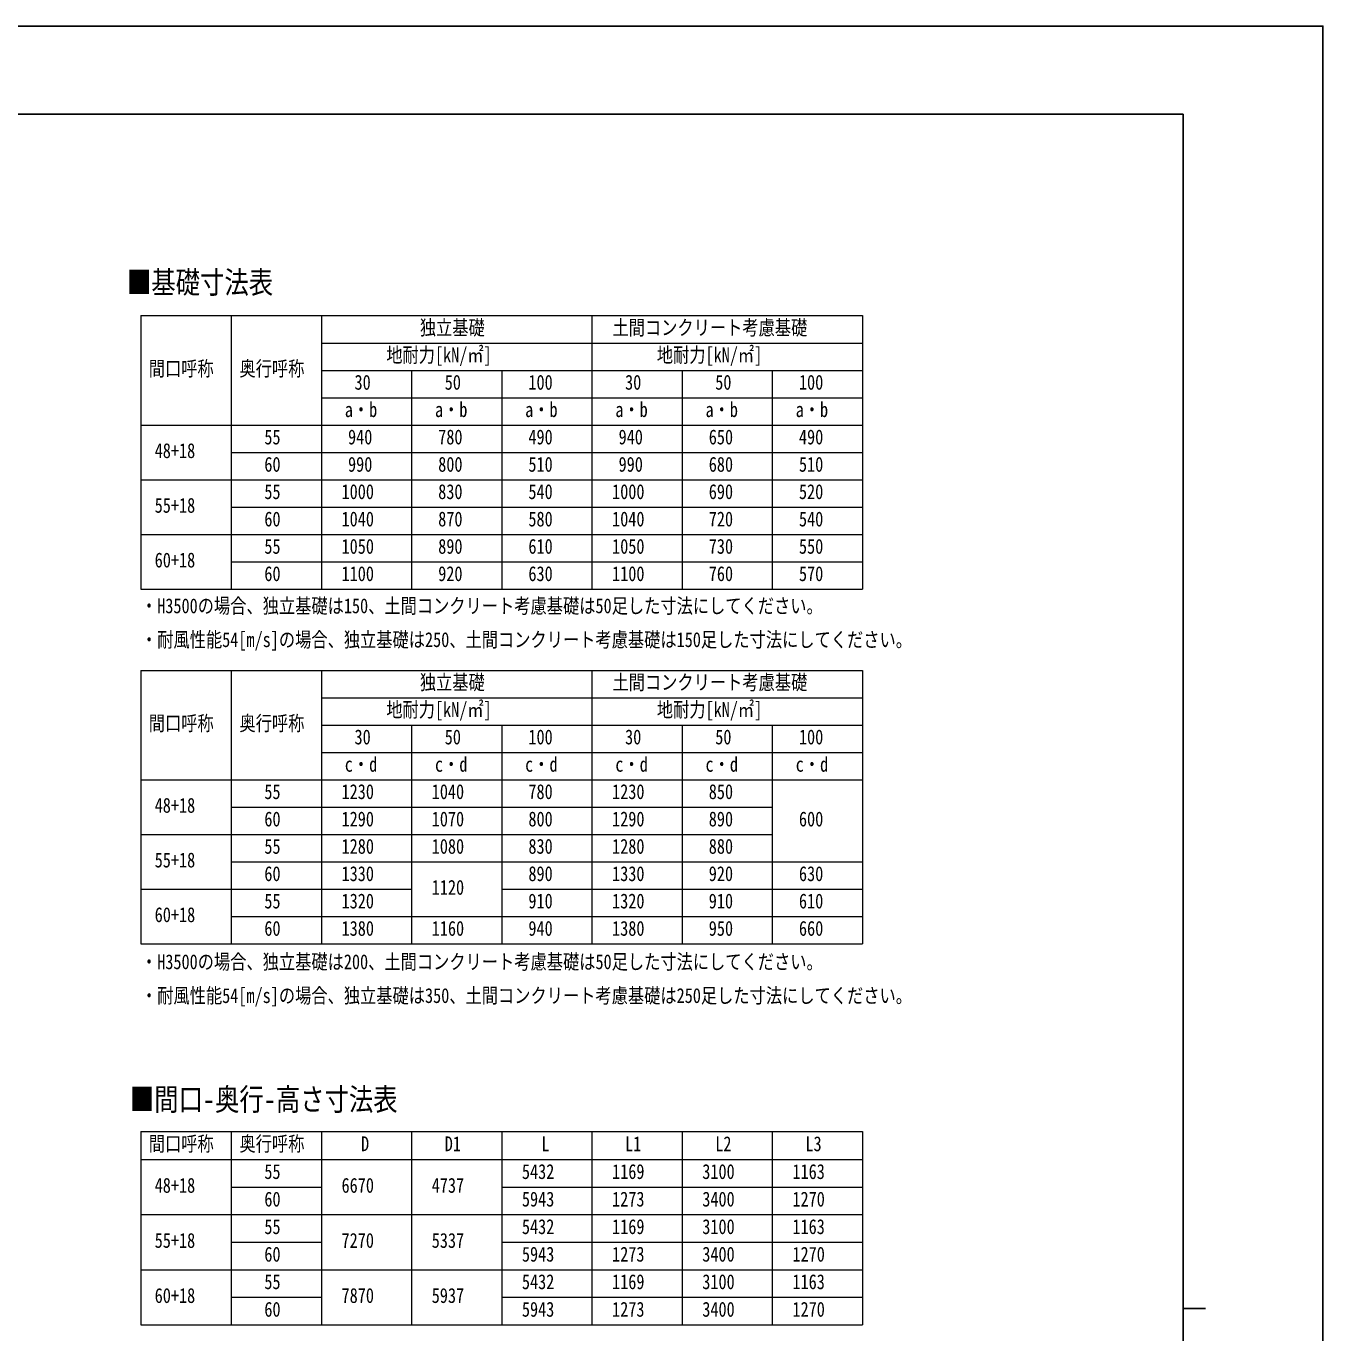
# Model space of a CAD drawing. Units: millimetres, scale not verified. Extents: x -18922 to 18922, y -13365 to 13365.
# Drawn here: x 5981 to 18922, y 319 to 13365 of the extents above; entities that cross this region are included whole.
import ezdxf
from ezdxf.enums import TextEntityAlignment as Align

# ---------------------------------------------------------------- set-up
doc = ezdxf.new("R2010")
doc.units = ezdxf.units.MM
doc.header["$LTSCALE"] = 50
doc.layers.add('0-1_TABLE1', color=7, linetype='Continuous', lineweight=18)
doc.layers.add('0-2_USER1', color=3, linetype='Continuous')
doc.layers.add('0-8_YKK_ZWAK', color=7, linetype='Continuous')
doc.styles.add('ＭＳ ゴシック', font='')
doc.styles.get('ＭＳ ゴシック').set_extended_font_data('MS Gothic')

msp = doc.modelspace()

# ---------------------------------------------------------------- linework, layer by layer
at = {"layer": '0-1_TABLE1'}
for p, q in [((7127.59, 10474.5), (14327.59, 10474.5)), ((7127.59, 10474.5), (7127.59, 7744.5)), ((8027.59, 10474.5), (8027.59, 7744.5)), ((8927.59, 10474.5), (8927.59, 7744.5)), ((11627.59, 10474.5), (11627.59, 7744.5)), ((8927.59, 10201.5), (14327.59, 10201.5)), ((8927.59, 9928.5), (14327.59, 9928.5)), ((9827.59, 9928.5), (9827.59, 7744.5)), ((10727.59, 9928.5), (10727.59, 7744.5)), ((12527.59, 9928.5), (12527.59, 7744.5)), ((13427.59, 9928.5), (13427.59, 7744.5)), ((8927.59, 9655.5), (14327.59, 9655.5)), ((7127.59, 9382.5), (14327.59, 9382.5)), ((8027.59, 9109.5), (14327.59, 9109.5)), ((7127.59, 8836.5), (14327.59, 8836.5)), ((8027.59, 8563.5), (14327.59, 8563.5)), ((7127.59, 8290.5), (14327.59, 8290.5)), ((8027.59, 8017.5), (14327.59, 8017.5)), ((7127.59, 6933.5), (14327.59, 6933.5)), ((7127.59, 6933.5), (7127.59, 4203.5)), ((8027.59, 6933.5), (8027.59, 4203.5)), ((8927.59, 6933.5), (8927.59, 4203.5)), ((11627.59, 6933.5), (11627.59, 4203.5)), ((14327.59, 6933.5), (14327.59, 4203.5)), ((8927.59, 6660.5), (14327.59, 6660.5)), ((8927.59, 6387.5), (14327.59, 6387.5)), ((9827.59, 6387.5), (9827.59, 4203.5)), ((10727.59, 6387.5), (10727.59, 4203.5)), ((12527.59, 6387.5), (12527.59, 4203.5)), ((13427.59, 6387.5), (13427.59, 4203.5)), ((8927.59, 6114.5), (14327.59, 6114.5)), ((7127.59, 5841.5), (14327.59, 5841.5)), ((8027.59, 5568.5), (13427.59, 5568.5)), ((7127.59, 5295.5), (13427.59, 5295.5)), ((8027.59, 5022.5), (14327.59, 5022.5)), ((7127.59, 4749.5), (9827.59, 4749.5)), ((10727.59, 4749.5), (14327.59, 4749.5)), ((8027.59, 4476.5), (14327.59, 4476.5)), ((7127.59, 2329.5), (14327.59, 2329.5)), ((7127.59, 2329.5), (7127.59, 399.5)), ((8027.59, 2329.5), (8027.59, 399.5)), ((8927.59, 2329.5), (8927.59, 399.5)), ((9827.59, 2329.5), (9827.59, 399.5)), ((10727.59, 2329.5), (10727.59, 399.5)), ((11627.59, 2329.5), (11627.59, 399.5)), ((12527.59, 2329.5), (12527.59, 399.5)), ((13427.59, 2329.5), (13427.59, 399.5)), ((14327.59, 2329.5), (14327.59, 399.5)), ((7127.59, 2049.5), (14327.59, 2049.5)), ((8027.59, 1774.5), (8927.59, 1774.5)), ((10727.59, 1774.5), (14327.59, 1774.5)), ((7127.59, 1499.5), (14327.59, 1499.5)), ((8027.59, 1224.5), (8927.59, 1224.5)), ((10727.59, 1224.5), (14327.59, 1224.5)), ((7127.59, 949.5), (14327.59, 949.5)), ((8027.59, 674.5), (8927.59, 674.5)), ((10727.59, 674.5), (14327.59, 674.5)), ((7127.59, 399.5), (14327.59, 399.5))]:
    msp.add_line(p, q, dxfattribs=at)
for points in [[(14327.59, 10474.5), (14327.59, 8290.5), (14327.59, 8017.5), (14327.59, 7744.5)], [(7127.59, 7744.5), (8027.59, 7744.5), (14327.59, 7744.5)], [(7127.59, 4203.5), (8027.59, 4203.5), (14327.59, 4203.5)]]:
    msp.add_lwpolyline(points, dxfattribs=at)
at = {"layer": '0-8_YKK_ZWAK'}
for p, q in [((17527.59, 12487.5), (-17572.41, 12487.5)), ((17527.59, 12487.5), (17527.59, -11362.5)), ((17527.59, 562.5), (17752.59, 562.5))]:
    msp.add_line(p, q, dxfattribs=at)
msp.add_lwpolyline([(-18922.5, -13365), (18922.5, -13365), (18922.5, 13365), (-18922.5, 13365)], close=True, dxfattribs=at)

# ---------------------------------------------------------------- texts
at = {"layer": '0-1_TABLE1', "style": 'ＭＳ ゴシック', "width": 0.8}
for s, p in [('独立基礎', (9910.39, 10236.75)), ('土間コンクリート考慮基礎', (11832.79, 10236.75)), ('地耐力[kN/㎡]', (9575.59, 9963.75)), ('地耐力[kN/㎡]', (12275.59, 9963.75)), ('間口呼称', (7204.99, 9827.25)), ('奥行呼称', (8110.39, 9827.25)), ('30', (9258.79, 9690.75)), ('50', (10158.79, 9690.75)), ('100', (10993.99, 9690.75)), ('30', (11958.79, 9690.75)), ('50', (12858.79, 9690.75)), ('100', (13693.99, 9690.75)), ('a・b', (9161.59, 9417.75)), ('a・b', (10061.59, 9417.75)), ('a・b', (10961.59, 9417.75)), ('a・b', (11861.59, 9417.75)), ('a・b', (12761.59, 9417.75)), ('a・b', (13661.59, 9417.75)), ('55', (8358.79, 9144.75)), ('940', (9193.99, 9144.75)), ('780', (10093.99, 9144.75)), ('490', (10993.99, 9144.75)), ('940', (11893.99, 9144.75)), ('650', (12793.99, 9144.75)), ('490', (13693.99, 9144.75)), ('48+18', (7264.39, 9008.25)), ('60', (8358.79, 8871.75)), ('990', (9193.99, 8871.75)), ('800', (10093.99, 8871.75)), ('510', (10993.99, 8871.75)), ('990', (11893.99, 8871.75)), ('680', (12793.99, 8871.75)), ('510', (13693.99, 8871.75)), ('55', (8358.79, 8598.75)), ('1000', (9129.19, 8598.75)), ('830', (10093.99, 8598.75)), ('540', (10993.99, 8598.75)), ('1000', (11829.19, 8598.75)), ('690', (12793.99, 8598.75)), ('520', (13693.99, 8598.75)), ('55+18', (7264.39, 8462.25)), ('60', (8358.79, 8325.75)), ('1040', (9129.19, 8325.75)), ('870', (10093.99, 8325.75)), ('580', (10993.99, 8325.75)), ('1040', (11829.19, 8325.75)), ('720', (12793.99, 8325.75)), ('540', (13693.99, 8325.75)), ('55', (8358.79, 8052.75)), ('1050', (9129.19, 8052.75)), ('890', (10093.99, 8052.75)), ('610', (10993.99, 8052.75)), ('1050', (11829.19, 8052.75)), ('730', (12793.99, 8052.75)), ('550', (13693.99, 8052.75)), ('60+18', (7264.39, 7916.25)), ('60', (8358.79, 7779.75)), ('1100', (9129.19, 7779.75)), ('920', (10093.99, 7779.75)), ('630', (10993.99, 7779.75)), ('1100', (11829.19, 7779.75)), ('760', (12793.99, 7779.75)), ('570', (13693.99, 7779.75)), ('独立基礎', (9910.39, 6695.75)), ('土間コンクリート考慮基礎', (11832.79, 6695.75)), ('地耐力[kN/㎡]', (9575.59, 6422.75)), ('地耐力[kN/㎡]', (12275.59, 6422.75)), ('間口呼称', (7204.99, 6286.25)), ('奥行呼称', (8110.39, 6286.25)), ('30', (9258.79, 6149.75)), ('50', (10158.79, 6149.75)), ('100', (10993.99, 6149.75)), ('30', (11958.79, 6149.75)), ('50', (12858.79, 6149.75)), ('100', (13693.99, 6149.75)), ('c・d', (9161.59, 5876.75)), ('c・d', (10061.59, 5876.75)), ('c・d', (10961.59, 5876.75)), ('c・d', (11861.59, 5876.75)), ('c・d', (12761.59, 5876.75)), ('c・d', (13661.59, 5876.75)), ('55', (8358.79, 5603.75)), ('1230', (9129.19, 5603.75)), ('1040', (10029.19, 5603.75)), ('780', (10993.99, 5603.75)), ('1230', (11829.19, 5603.75)), ('850', (12793.99, 5603.75)), ('48+18', (7264.39, 5467.25)), ('60', (8358.79, 5330.75)), ('1290', (9129.19, 5330.75)), ('1070', (10029.19, 5330.75)), ('800', (10993.99, 5330.75)), ('1290', (11829.19, 5330.75)), ('890', (12793.99, 5330.75)), ('600', (13693.99, 5330.75)), ('55', (8358.79, 5057.75)), ('1280', (9129.19, 5057.75)), ('1080', (10029.19, 5057.75)), ('830', (10993.99, 5057.75)), ('1280', (11829.19, 5057.75)), ('880', (12793.99, 5057.75)), ('55+18', (7264.39, 4921.25)), ('60', (8358.79, 4784.75)), ('1330', (9129.19, 4784.75)), ('890', (10993.99, 4784.75)), ('1330', (11829.19, 4784.75)), ('920', (12793.99, 4784.75)), ('630', (13693.99, 4784.75)), ('1120', (10029.19, 4648.25)), ('55', (8358.79, 4511.75)), ('1320', (9129.19, 4511.75)), ('910', (10993.99, 4511.75)), ('1320', (11829.19, 4511.75)), ('910', (12793.99, 4511.75)), ('610', (13693.99, 4511.75)), ('60+18', (7264.39, 4375.25)), ('60', (8358.79, 4238.75)), ('1380', (9129.19, 4238.75)), ('1160', (10029.19, 4238.75)), ('940', (10993.99, 4238.75)), ('1380', (11829.19, 4238.75)), ('950', (12793.99, 4238.75)), ('660', (13693.99, 4238.75)), ('間口呼称', (7204.99, 2088.25)), ('奥行呼称', (8110.39, 2088.25)), ('D', (9323.59, 2088.25)), ('D1', (10158.79, 2088.25)), ('L', (11123.59, 2088.25)), ('L1', (11958.79, 2088.25)), ('L2', (12858.79, 2088.25)), ('L3', (13758.79, 2088.25)), ('55', (8358.79, 1810.75)), ('5432', (10929.19, 1810.75)), ('1169', (11829.19, 1810.75)), ('3100', (12729.19, 1810.75)), ('1163', (13629.19, 1810.75)), ('48+18', (7264.39, 1673.25)), ('6670', (9129.19, 1673.25)), ('4737', (10029.19, 1673.25)), ('60', (8358.79, 1535.75)), ('5943', (10929.19, 1535.75)), ('1273', (11829.19, 1535.75)), ('3400', (12729.19, 1535.75)), ('1270', (13629.19, 1535.75)), ('55', (8358.79, 1260.75)), ('5432', (10929.19, 1260.75)), ('1169', (11829.19, 1260.75)), ('3100', (12729.19, 1260.75)), ('1163', (13629.19, 1260.75)), ('55+18', (7264.39, 1123.25)), ('7270', (9129.19, 1123.25)), ('5337', (10029.19, 1123.25)), ('60', (8358.79, 985.75)), ('5943', (10929.19, 985.75)), ('1273', (11829.19, 985.75)), ('3400', (12729.19, 985.75)), ('1270', (13629.19, 985.75)), ('55', (8358.79, 710.75)), ('5432', (10929.19, 710.75)), ('1169', (11829.19, 710.75)), ('3100', (12729.19, 710.75)), ('1163', (13629.19, 710.75)), ('60+18', (7264.39, 573.25)), ('7870', (9129.19, 573.25)), ('5937', (10029.19, 573.25)), ('60', (8358.79, 435.75)), ('5943', (10929.19, 435.75)), ('1273', (11829.19, 435.75)), ('3400', (12729.19, 435.75)), ('1270', (13629.19, 435.75))]:
    msp.add_text(s, height=148.5, dxfattribs=at).set_placement(p, align=Align.BOTTOM_LEFT)
at = {"layer": '0-2_USER1', "style": 'ＭＳ ゴシック', "width": 0.8}
for s, height, p in [('■基礎寸法表', 222.7, (6987.9, 10629.66)), ('・H3500の場合、独立基礎は150、土間コンクリート考慮基礎は50足した寸法にしてください。', 148.5, (7127.59, 7458.88)), ('・耐風性能54[m/s]の場合、独立基礎は250、土間コンクリート考慮基礎は150足した寸法にしてください。', 148.5, (7127.59, 7121.38)), ('・H3500の場合、独立基礎は200、土間コンクリート考慮基礎は50足した寸法にしてください。', 148.5, (7127.59, 3905.28)), ('・耐風性能54[m/s]の場合、独立基礎は350、土間コンクリート考慮基礎は250足した寸法にしてください。', 148.5, (7127.59, 3567.78)), ('■間口-奥行-高さ寸法表', 222.7, (7016.36, 2472.08))]:
    msp.add_text(s, height=height, dxfattribs=at).set_placement(p, align=Align.BOTTOM_LEFT)

doc.saveas('drawing.dxf')
